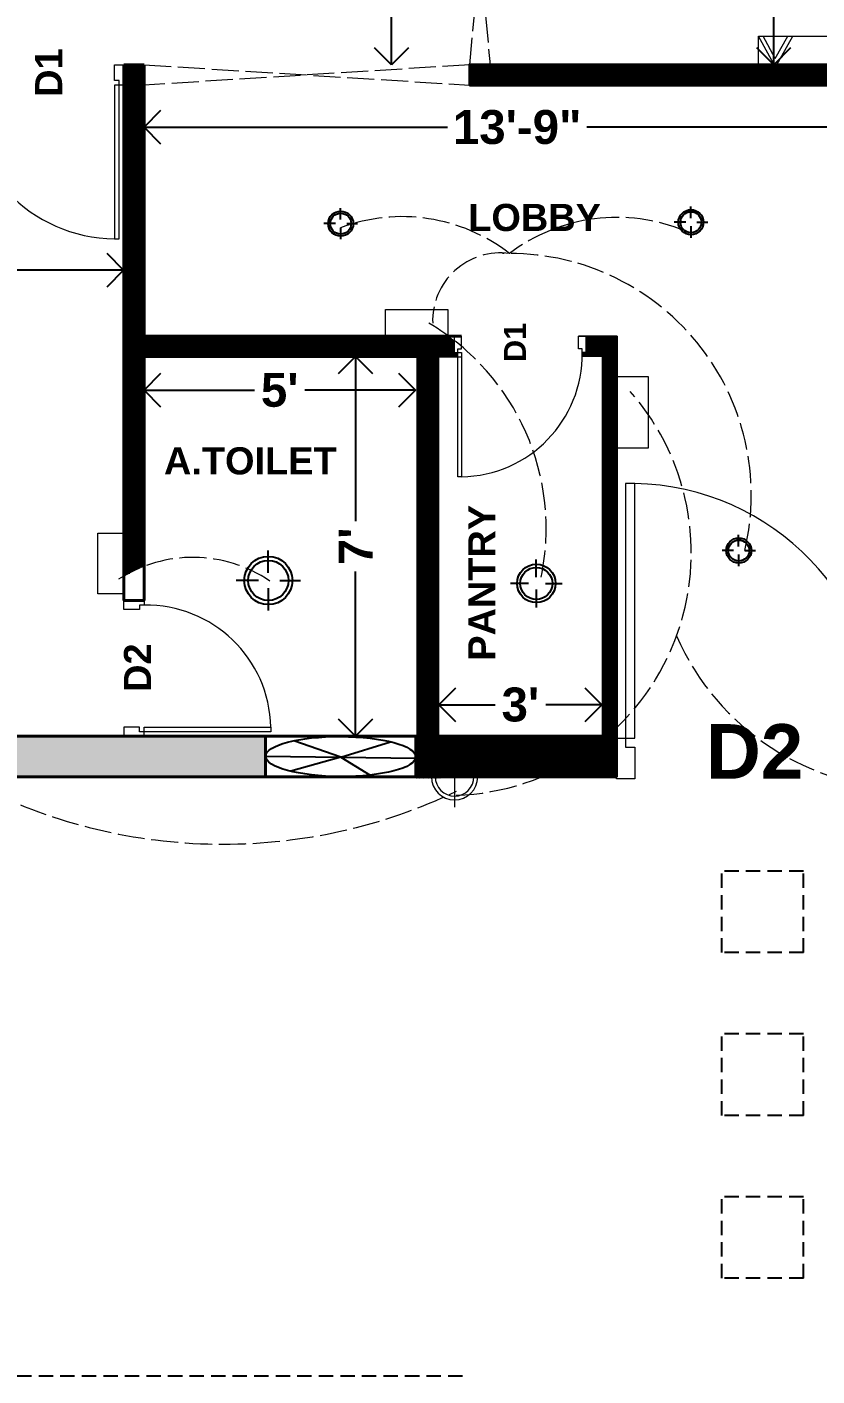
# Model space of a CAD drawing. Header units: inches. Extents: x 463 to 1759, y 367 to 863.
# Drawn here: x 647.9 to 822.6, y 388.3 to 686.6 of the extents above; entities that cross this region are included whole.
import ezdxf

# ---------------------------------------------------------------- set-up
doc = ezdxf.new("R2010")
doc.units = ezdxf.units.IN
doc.header["$LTSCALE"] = 0.5
doc.header["$MEASUREMENT"] = 0
for name, pattern in [('ACAD_ISO02W100', [15, 12, -3]), ('CONTINUA', [0]), ('HIDDEN', [9.525, 6.35, -3.175])]:
    doc.linetypes.add(name, pattern=pattern)
doc.layers.get('0').update_dxf_attribs({"true_color": 0xf5a14d})
for name, color, linetype, lineweight in [('DIMENSION', 7, 'CONTINUA', 9), ('door', 1, 'Continuous', 13), ('elec', 215, 'Continuous', 25), ('ELECTRICAL', 11, 'Continuous', 25), ('FALSE CEILING LIGHTS', 30, 'Continuous', 20), ('OPENING', 7, 'ACAD_ISO02W100', 20), ('STAIRS', 7, 'Continuous', 20), ('Wall', 7, 'Continuous', 40), ('WALL HATCH', 251, 'Continuous', 5), ('walls', 22, 'Continuous', 40)]:
    doc.layers.add(name, color=color, linetype=linetype, lineweight=lineweight)
doc.layers.add('DIMENSION TEXT', color=7, linetype='Continuous')
doc.layers.add('Roof', color=7, linetype='HIDDEN')
doc.layers.add('LAWN', color=170, linetype='Continuous', lineweight=5, plot=False)
doc.styles.get("Standard").update_dxf_attribs({"font": 'arialbd.ttf'})
doc.dimstyles.new('ISO-25', dxfattribs={"dimscale": 3, "dimtxt": 2.5, "dimasz": 2.5, "dimexe": 1.25, "dimexo": 0.625, "dimtad": 0, "dimlunit": 3, "dimtxsty": 'Standard', "dimblk": 'OPEN90', "dimcen": 2.5, "dimse1": 1, "dimse2": 1, "dimclrd": 2, "dimadec": 0, "dimazin": 0, "dimtfac": 1, "dimtmove": 0, "dimatfit": 3, "dimfxl": 1, "dimarcsym": 0})
pattern_1 = [(45, (2755.94689, 815.86525), (-0.088388348, 0.088388348), [])]

# ---------------------------------------------------------------- blocks, each defined once
blk = doc.blocks.new('_Open90')
at = {"color": 0, "linetype": 'ByBlock', "lineweight": -2}
for p, q in [((-0.5, 0.5), (0, 0)), ((0, 0), (-1, 0)), ((0, 0), (-0.5, -0.5))]:
    blk.add_line(p, q, dxfattribs=at)
blk = doc.blocks.new('*D6')
at = {"layer": 'Defpoints', "color": 0, "lineweight": 5, "transparency": 16777216}
for p in [(720.56, 613.78), (734.12, 613.78), (745.78, 529.78)]:
    blk.add_point(p, dxfattribs=at)
at = {"layer": 'DIMENSION', "color": 2, "lineweight": -2, "transparency": 16777216}
for p, q in [((720.56, 606.28), (720.56, 577.36)), ((720.56, 537.28), (720.56, 566.19))]:
    blk.add_line(p, q, dxfattribs=at)
at = {"layer": 'DIMENSION', "color": 2, "lineweight": -2, "transparency": 16777216, "xscale": 7.5, "yscale": 7.5, "zscale": 7.5}
for p, rotation in [((720.56, 613.78), 90), ((720.56, 529.78), 270)]:
    blk.add_blockref('_Open90', p, dxfattribs=dict(at, rotation=rotation))
at = {"layer": 'DIMENSION', "color": 0, "transparency": 16777216, "insert": (720.56, 571.78), "char_height": 7.5, "attachment_point": 5, "rotation": 90}
blk.add_mtext("7'", dxfattribs=at)
blk = doc.blocks.new('*D7')
at = {"layer": 'Defpoints', "color": 0, "lineweight": 5, "transparency": 16777216}
for p in [(728.47, 827.28), (745.78, 827.28), (745.78, 678.28)]:
    blk.add_point(p, dxfattribs=at)
at = {"layer": 'DIMENSION', "color": 2, "lineweight": -2, "transparency": 16777216}
for p, q in [((728.47, 819.78), (728.47, 768.19)), ((728.47, 685.78), (728.47, 737.36))]:
    blk.add_line(p, q, dxfattribs=at)
at = {"layer": 'DIMENSION', "color": 2, "lineweight": -2, "transparency": 16777216, "xscale": 7.5, "yscale": 7.5, "zscale": 7.5}
for p, rotation in [((728.47, 827.28), 90), ((728.47, 678.28), 270)]:
    blk.add_blockref('_Open90', p, dxfattribs=dict(at, rotation=rotation))
at = {"layer": 'DIMENSION', "color": 0, "transparency": 16777216, "insert": (728.47, 752.78), "char_height": 7.5, "attachment_point": 5, "rotation": 90}
blk.add_mtext('12\'-5"', dxfattribs=at)
blk = doc.blocks.new('*D8')
at = {"layer": 'Defpoints', "color": 0, "lineweight": 5, "transparency": 16777216}
for p in [(838.78, 774.78), (812.97, 678.28), (838.78, 678.28)]:
    blk.add_point(p, dxfattribs=at)
at = {"layer": 'DIMENSION', "color": 2, "lineweight": -2, "transparency": 16777216}
for p, q in [((812.97, 767.28), (812.97, 743.6)), ((812.97, 685.78), (812.97, 709.45))]:
    blk.add_line(p, q, dxfattribs=at)
at = {"layer": 'DIMENSION', "color": 2, "lineweight": -2, "transparency": 16777216, "xscale": 7.5, "yscale": 7.5, "zscale": 7.5}
for p, rotation in [((812.97, 774.78), 90), ((812.97, 678.28), 270)]:
    blk.add_blockref('_Open90', p, dxfattribs=dict(at, rotation=rotation))
at = {"layer": 'DIMENSION', "color": 0, "transparency": 16777216, "insert": (812.97, 726.53), "char_height": 7.5, "attachment_point": 5, "rotation": 90}
blk.add_mtext('8\'-0.5"', dxfattribs=at)
blk = doc.blocks.new('*D9')
at = {"layer": 'Defpoints', "color": 0, "lineweight": 5, "transparency": 16777216}
for p in [(525.28, 637.69), (669.28, 637.69), (669.28, 632.88)]:
    blk.add_point(p, dxfattribs=at)
at = {"layer": 'DIMENSION', "color": 2, "lineweight": -2, "transparency": 16777216}
for p, q in [((532.78, 632.88), (588.98, 632.88)), ((661.78, 632.88), (605.59, 632.88))]:
    blk.add_line(p, q, dxfattribs=at)
at = {"layer": 'DIMENSION', "color": 2, "lineweight": -2, "transparency": 16777216, "xscale": 7.5, "yscale": 7.5, "zscale": 7.5, "rotation": 180}
blk.add_blockref('_Open90', (525.28, 632.88), dxfattribs=at)
at = {"layer": 'DIMENSION', "color": 2, "lineweight": -2, "transparency": 16777216, "xscale": 7.5, "yscale": 7.5, "zscale": 7.5}
blk.add_blockref('_Open90', (669.28, 632.88), dxfattribs=at)
at = {"layer": 'DIMENSION', "color": 0, "transparency": 16777216, "insert": (597.28, 632.88), "char_height": 7.5, "attachment_point": 5}
blk.add_mtext("12'", dxfattribs=at)
blk = doc.blocks.new('*D13')
at = {"layer": 'Defpoints', "color": 0, "lineweight": 5, "transparency": 16777216}
for p in [(838.78, 670.65), (838.78, 664.46), (673.78, 661.77)]:
    blk.add_point(p, dxfattribs=at)
at = {"layer": 'DIMENSION', "color": 2, "lineweight": -2, "transparency": 16777216}
for p, q in [((681.28, 664.46), (740.87, 664.46)), ((831.28, 664.46), (771.7, 664.46))]:
    blk.add_line(p, q, dxfattribs=at)
at = {"layer": 'DIMENSION', "color": 2, "lineweight": -2, "transparency": 16777216, "xscale": 7.5, "yscale": 7.5, "zscale": 7.5, "rotation": 180}
blk.add_blockref('_Open90', (673.78, 664.46), dxfattribs=at)
at = {"layer": 'DIMENSION', "color": 2, "lineweight": -2, "transparency": 16777216, "xscale": 7.5, "yscale": 7.5, "zscale": 7.5}
blk.add_blockref('_Open90', (838.78, 664.46), dxfattribs=at)
at = {"layer": 'DIMENSION', "color": 0, "transparency": 16777216, "insert": (756.28, 664.46), "char_height": 7.5, "attachment_point": 5}
blk.add_mtext('13\'-9"', dxfattribs=at)
blk = doc.blocks.new('*D21')
at = {"layer": 'Defpoints', "color": 0, "lineweight": 5, "transparency": 16777216}
for p in [(673.78, 606.34), (733.78, 606.34), (733.78, 606.34)]:
    blk.add_point(p, dxfattribs=at)
at = {"layer": 'DIMENSION', "color": 2, "lineweight": -2, "transparency": 16777216}
for p, q in [((681.28, 606.34), (698.21, 606.34)), ((726.28, 606.34), (709.36, 606.34))]:
    blk.add_line(p, q, dxfattribs=at)
at = {"layer": 'DIMENSION', "color": 2, "lineweight": -2, "transparency": 16777216, "xscale": 7.5, "yscale": 7.5, "zscale": 7.5, "rotation": 180}
blk.add_blockref('_Open90', (673.78, 606.34), dxfattribs=at)
at = {"layer": 'DIMENSION', "color": 2, "lineweight": -2, "transparency": 16777216, "xscale": 7.5, "yscale": 7.5, "zscale": 7.5}
blk.add_blockref('_Open90', (733.78, 606.34), dxfattribs=at)
at = {"layer": 'DIMENSION', "color": 0, "lineweight": 5, "transparency": 16777216, "insert": (703.78, 606.34), "char_height": 7.5, "attachment_point": 5}
blk.add_mtext("5'", dxfattribs=at)
blk = doc.blocks.new('*D22')
at = {"layer": 'Defpoints', "color": 0, "lineweight": 5, "transparency": 16777216}
for p in [(738.98, 545.51), (774.98, 545.51), (774.98, 536.75)]:
    blk.add_point(p, dxfattribs=at)
at = {"layer": 'DIMENSION', "color": 2, "lineweight": -2, "transparency": 16777216}
for p, q in [((746.48, 536.75), (751.37, 536.75)), ((767.48, 536.75), (762.59, 536.75))]:
    blk.add_line(p, q, dxfattribs=at)
at = {"layer": 'DIMENSION', "color": 2, "lineweight": -2, "transparency": 16777216, "xscale": 7.5, "yscale": 7.5, "zscale": 7.5, "rotation": 180}
blk.add_blockref('_Open90', (738.98, 536.75), dxfattribs=at)
at = {"layer": 'DIMENSION', "color": 2, "lineweight": -2, "transparency": 16777216, "xscale": 7.5, "yscale": 7.5, "zscale": 7.5}
blk.add_blockref('_Open90', (774.98, 536.75), dxfattribs=at)
at = {"layer": 'DIMENSION', "color": 0, "lineweight": 5, "transparency": 16777216, "insert": (756.98, 536.75), "char_height": 7.5, "attachment_point": 5}
blk.add_mtext("3'", dxfattribs=at)
blk = doc.blocks.new('LIGHT')
at = {"layer": 'ELECTRICAL', "lineweight": 25}
for p, q in [((3813.68, -268.02), (3813.68, -265.8)), ((3812.73, -268.79), (3810.51, -268.79)), ((3813.68, -269.57), (3813.68, -271.78)), ((3814.85, -268.79), (3816.92, -268.79))]:
    blk.add_line(p, q, dxfattribs=at)
for radius in [2.4, 2.4, 2, 2]:
    blk.add_circle((3813.71, -268.79), radius, dxfattribs=at)
blk = doc.blocks.new('ex')
at = {"layer": 'elec'}
for p, q in [((39762.07, -58738.64), (39761.93, -58756.58)), ((39762, -58747.61), (39760.29, -58741.66)), ((39762, -58747.61), (39763.94, -58742.01)), ((39762, -58747.61), (39759.87, -58751.12)), ((39762, -58747.61), (39763.87, -58753.54))]:
    blk.add_line(p, q, dxfattribs=at)
blk.add_ellipse((39762.07, -58747.61), major_axis=(0, 8.97), ratio=0.266457, dxfattribs=at)

msp = doc.modelspace()

# ---------------------------------------------------------------- hatches: boundary and pattern name
at = {"layer": 'Wall', "linetype": 'ACAD_ISO02W100', "lineweight": 5, "true_color": 0x636466, "transparency": 33554687}
h = msp.add_hatch(dxfattribs=at)
h.set_pattern_fill('ANSI31', color=251)
h.set_pattern_definition(pattern_1)
edge = h.paths.add_edge_path()
edge.add_arc((709.91, 575.695), 52.771, 52.07824, 53.68422)
edge.add_line((741.163, 618.215), (727.19, 618.215))
edge.add_line((727.19, 618.215), (673.785, 618.276))
edge.add_line((673.785, 618.276), (673.785, 678.276))
edge.add_line((673.785, 678.276), (669.285, 678.276))
edge.add_line((669.285, 678.276), (669.285, 673.776))
edge.add_line((669.285, 673.776), (669.285, 574.697))
edge.add_line((669.285, 574.697), (669.372, 574.697))
edge.add_line((669.372, 574.697), (669.372, 565.232))
edge.add_arc((684.584, 539.09), 30.245, 110.91847, 120.19548, ccw=False)
edge.add_line((673.785, 567.342), (673.785, 613.776))
edge.add_line((673.785, 613.776), (734.061, 613.776))
edge.add_line((734.061, 613.776), (734.061, 529.776))
edge.add_line((734.061, 529.776), (733.863, 529.487))
edge.add_line((733.863, 529.487), (733.863, 520.487))
edge.add_line((733.863, 520.487), (761.592, 520.776))
edge.add_arc((741.061, 570.395), 53.699, 292.47827, 313.96245)
edge.add_line((778.338, 531.743), (778.338, 618.276))
edge.add_line((778.338, 618.276), (771.449, 618.276))
edge.add_line((771.449, 618.276), (771.449, 614.646))
edge.add_line((771.449, 614.646), (770.64, 614.646))
edge.add_arc((743.555, 614.242), 27.088, -0.98529, 0.8551, ccw=False)
edge.add_line((770.639, 613.776), (775.13, 613.776))
edge.add_line((775.13, 613.776), (775.13, 529.776))
edge.add_line((775.13, 529.776), (750.285, 529.776))
edge.add_line((750.285, 529.776), (738.976, 529.776))
edge.add_line((738.976, 529.776), (738.976, 613.657))
edge.add_line((738.976, 613.657), (743.151, 613.657))
edge.add_line((743.151, 613.657), (743.151, 614.646))
edge.add_line((743.151, 614.646), (742.343, 614.646))
edge.add_line((742.343, 614.646), (742.343, 617.323))
edge = h.paths.add_edge_path()
edge.add_line((843.285, 682.776), (843.285, 707.026))
edge.add_line((843.285, 707.026), (843.285, 731.967))
edge.add_line((843.285, 731.967), (997.755, 731.967))
edge.add_line((997.755, 731.967), (997.755, 695.967))
edge.add_line((997.755, 695.967), (997.755, 587.967))
edge.add_line((997.755, 587.967), (975.535, 587.967))
edge.add_line((975.535, 587.967), (975.535, 582.168))
edge.add_arc((883.676, 311.286), 286.033, 69.36416, 71.26761, ccw=False)
edge.add_line((984.482, 578.967), (1006.755, 578.967))
edge.add_line((1006.755, 578.967), (1006.755, 623.967))
edge.add_line((1006.755, 623.967), (1006.755, 740.967))
edge.add_line((1006.755, 740.967), (843.285, 740.967))
edge.add_line((843.285, 740.967), (843.285, 746.259))
edge.add_line((843.285, 746.259), (838.785, 746.259))
edge.add_line((838.785, 746.259), (838.785, 707.026))
edge.add_line((838.785, 707.026), (838.785, 678.276))
edge.add_line((838.785, 678.276), (825.583, 678.276))
edge.add_line((825.583, 678.276), (825.583, 677.716))
edge.add_line((825.583, 677.716), (809.627, 677.716))
edge.add_line((809.627, 677.716), (809.627, 678.276))
edge.add_line((809.627, 678.276), (745.785, 678.276))
edge.add_line((745.785, 678.276), (745.785, 673.776))
edge.add_line((745.785, 673.776), (843.285, 673.776))
edge.add_line((843.285, 673.776), (843.285, 682.776))
h = msp.add_hatch(dxfattribs=at)
h.set_pattern_fill('ANSI31', color=251)
h.set_pattern_definition(pattern_1)
h.paths.add_polyline_path([(761.592, 520.776), (778.233, 520.776), (778.233, 529.378), (778.338, 529.378), (778.338, 531.743, -0.094018)])
at = {"layer": 'WALL HATCH'}
h = msp.add_hatch(color=256, dxfattribs=at)
h.dxf.hatch_style = 1
h.paths.add_polyline_path([(627.285, 529.776), (627.285, 520.776), (700.666, 520.866), (700.666, 529.866), (669.285, 529.776)])

# ---------------------------------------------------------------- linework, layer by layer
at = {"lineweight": 5}
for p, q in [((813.379, 677.716), (809.627, 684.61)), ((813.325, 679.658), (810.624, 684.62)), ((813.325, 679.658), (816.084, 684.62)), ((813.379, 677.716), (817.217, 684.62))]:
    msp.add_line(p, q, dxfattribs=at)
for points in [[(825.583, 677.716), (809.627, 677.716), (809.627, 684.62), (825.583, 684.62)], [(727.19, 624.173), (740.961, 624.173), (740.961, 618.215), (727.19, 618.215)], [(785.221, 609.374), (785.221, 593.468), (778.339, 593.468), (778.339, 609.374)], [(669.372, 574.697), (669.372, 561.298), (663.574, 561.298), (663.574, 574.697)]]:
    msp.add_lwpolyline(points, close=True, dxfattribs=at)
at = {"layer": 'DIMENSION', "lineweight": 5}
for p, q in [((734.061, 613.776), (734.061, 529.776)), ((738.976, 529.657), (738.976, 613.657)), ((738.976, 613.657), (743.96, 613.657)), ((775.13, 613.776), (770.639, 613.776)), ((775.13, 529.776), (775.13, 613.776))]:
    msp.add_line(p, q, dxfattribs=at)
at = {"layer": 'door'}
for p, q in [((667.285, 674.776), (667.285, 678.276)), ((667.285, 678.276), (669.285, 678.276)), ((669.285, 678.276), (669.285, 673.776)), ((668.285, 674.776), (667.285, 674.776)), ((668.285, 673.776), (668.285, 674.776)), ((669.285, 673.776), (668.285, 673.776)), ((742.343, 618.284), (742.343, 614.646)), ((743.96, 618.284), (742.343, 618.284)), ((743.96, 615.454), (743.96, 618.284)), ((769.832, 615.454), (769.832, 618.284)), ((769.832, 618.284), (771.449, 618.284)), ((771.449, 618.284), (771.449, 614.646)), ((742.343, 614.646), (743.151, 614.646)), ((743.151, 614.646), (743.151, 615.454)), ((743.151, 615.454), (743.96, 615.454)), ((770.64, 615.454), (769.832, 615.454)), ((770.64, 614.646), (770.64, 615.454)), ((771.449, 614.646), (770.64, 614.646)), ((669.285, 559.776), (673.785, 559.776)), ((669.285, 557.776), (669.285, 559.776)), ((673.785, 558.776), (672.785, 558.776)), ((672.785, 558.776), (672.785, 557.776)), ((673.785, 559.776), (673.785, 558.776)), ((672.785, 557.776), (669.285, 557.776)), ((672.785, 531.776), (669.285, 531.776)), ((669.285, 531.776), (669.285, 529.776)), ((672.785, 530.776), (672.785, 531.776)), ((669.285, 529.776), (673.785, 529.776)), ((673.785, 530.776), (672.785, 530.776)), ((673.785, 529.776), (673.785, 530.776)), ((778.233, 520.33), (778.233, 529.378)), ((778.233, 529.378), (780.244, 529.378)), ((780.244, 529.378), (780.244, 527.367)), ((780.244, 527.367), (782.254, 527.367)), ((782.254, 527.367), (782.254, 520.33)), ((782.254, 520.33), (778.233, 520.33))]:
    msp.add_line(p, q, dxfattribs=at)
for points in [[(668.285, 673.776), (667.285, 673.776), (667.285, 639.776), (668.285, 639.776)], [(743.151, 614.646), (743.96, 614.646), (743.96, 587.157), (743.151, 587.157)], [(780.244, 529.378), (782.254, 529.378), (782.254, 585.676), (780.244, 585.676)], [(673.785, 530.776), (673.785, 531.776), (701.785, 531.776), (701.785, 530.776)]]:
    msp.add_lwpolyline(points, close=True, dxfattribs=at)
for centre, radius, start, end in [((667.785, 673.276), 33.504, 179.1449, 269.1449), ((743.555, 614.242), 27.088, 270.8551, 0.8551), ((781.249, 530.383), 55.302, 358.95837, 88.95837), ((674.285, 531.276), 27.505, 1.04163, 91.04163)]:
    msp.add_arc(centre, radius, start, end, dxfattribs=at)
at = {"layer": 'FALSE CEILING LIGHTS', "color": 30, "lineweight": 5, "true_color": 0xe78d18}
for p, q in [((735.591, 520.819), (749.071, 520.819)), ((742.478, 514.079), (742.478, 520.819))]:
    msp.add_line(p, q, dxfattribs=at)
for radius in [5.125, 4.271]:
    msp.add_arc((742.435, 520.819), radius, 180, 0, dxfattribs=at)
at = {"layer": 'LAWN', "linetype": 'ACAD_ISO02W100', "lineweight": 5}
for centre, radius, start, end in [((730.792, 605.807), 38.879, 52.24532, 110.43036), ((778.334, 605.245), 39.283, 67.45291, 127.17429), ((752.598, 621.668), 15.012, 82.34572, 182.06517), ((754.597, 583.127), 53.419, 346.69844, 91.71365), ((709.91, 575.695), 52.771, 348.24415, 59.4223), ((741.061, 570.395), 53.699, 271.84443, 41.54598), ((684.584, 539.09), 30.245, 55.81115, 122.86135), ((843.273, 574.657), 56.542, 203.6806, 270.12104), ((691.206, 625.588), 119.677, 244.44471, 295.55529)]:
    msp.add_arc(centre, radius, start, end, dxfattribs=at)
at = {"layer": 'OPENING'}
for p, q in [((745.785, 678.276), (750.285, 726.526)), ((745.785, 726.526), (750.285, 678.276)), ((673.785, 678.276), (745.785, 673.776)), ((745.785, 678.276), (673.785, 673.776))]:
    msp.add_line(p, q, dxfattribs=at)
at = {"layer": 'Roof'}
for p, q in [((801.541, 481.929), (801.541, 499.929)), ((819.541, 499.929), (801.541, 499.929)), ((819.541, 481.929), (819.541, 499.929)), ((819.541, 481.929), (801.541, 481.929)), ((801.541, 445.929), (801.541, 463.929)), ((819.541, 463.929), (801.541, 463.929)), ((819.541, 445.929), (819.541, 463.929)), ((819.541, 445.929), (801.541, 445.929)), ((801.541, 409.929), (801.541, 427.929)), ((819.541, 427.929), (801.541, 427.929)), ((819.541, 409.929), (819.541, 427.929)), ((819.541, 409.929), (801.541, 409.929)), ((744.169, 388.288), (612.169, 388.288))]:
    msp.add_line(p, q, dxfattribs=at)
at = {"layer": 'STAIRS'}
for q in [(769.832, 618.276), (778.338, 520.776)]:
    msp.add_line((778.338, 618.276), q, dxfattribs=at)
at = {"layer": 'Wall'}
for p, q in [((669.285, 673.776), (669.285, 678.276)), ((669.285, 678.276), (673.785, 678.276)), ((673.785, 678.276), (673.785, 618.276)), ((669.285, 673.776), (669.285, 559.776)), ((673.785, 618.276), (743.96, 618.276)), ((673.785, 613.776), (734.061, 613.776)), ((673.785, 613.776), (673.785, 559.776)), ((669.285, 559.776), (673.785, 559.776)), ((627.285, 529.776), (669.285, 529.776)), ((669.285, 529.776), (673.785, 529.776)), ((673.785, 529.776), (734.061, 529.776)), ((700.666, 529.866), (700.666, 520.866)), ((733.863, 529.776), (733.863, 520.776)), ((738.976, 529.776), (750.285, 529.776)), ((750.285, 529.776), (775.13, 529.776)), ((627.285, 520.776), (673.785, 520.776)), ((673.785, 520.776), (778.373, 520.776))]:
    msp.add_line(p, q, dxfattribs=at)
msp.add_lwpolyline([(843.285, 587.967), (997.755, 587.967), (997.755, 695.967), (997.755, 731.967), (843.285, 731.967), (843.285, 707.026), (843.285, 682.776), (843.285, 673.776), (745.785, 673.776), (745.785, 678.276), (838.785, 678.276), (838.785, 707.026), (838.785, 774.776)], dxfattribs=at)

# ---------------------------------------------------------------- block references
at = {"layer": 'FALSE CEILING LIGHTS', "color": 30, "true_color": 0xe78d18}
for p, xscale, yscale, zscale in [((-3697.515, 954.292), 1.157606277656354, 1.157606277656354, 1.157606277623779), ((-3620.091, 954.604), 1.157606277656354, 1.157606277656354, 1.157606277623779), ((-3609.517, 881.994), 1.157606277656354, 1.157606277656354, 1.157606277623779), ((-7767.053, 1161.069), 2.220493018489581, 2.220493018489581, 2.220493018427095), ((-6001.437, 1040.16), 1.77306065468518, 1.77306065468518, 1.773060654635285)]:
    msp.add_blockref('LIGHT', p, dxfattribs=dict(at, xscale=xscale, yscale=yscale, zscale=zscale))
at = {"layer": 'walls', "color": 7, "true_color": 0xffffff, "xscale": 1.850789066945845, "yscale": 1.850789066945845, "zscale": 1.850789066945845, "rotation": 89.74819719352791}
msp.add_blockref('ex', (-108334.54, -72587.364), dxfattribs=at)

# ---------------------------------------------------------------- texts
at = {"layer": 'DIMENSION TEXT'}
for s, p in [('LOBBY', (745.452, 641.513)), ('A.TOILET', (678.187, 587.688))]:
    msp.add_text(s, height=6, dxfattribs=at).set_placement(p)
msp.add_text('PANTRY', height=6, rotation=90, dxfattribs=at).set_placement((751.458, 546.48))
at = {"layer": 'door'}
for s, height, p in [('D1', 6, (655.697, 671.187)), ('D1', 4.851, (758.199, 612.552)), ('D2', 6, (675.339, 539.591))]:
    msp.add_text(s, height=height, rotation=90, dxfattribs=at).set_placement(p)
msp.add_text('D2', height=12.064, dxfattribs=at).set_placement((797.968, 520.39))

# ---------------------------------------------------------------- dimensions: what is measured, and where the dimension line sits
at = {"layer": 'DIMENSION'}
for base, p1, p2, angle, picture, middle in [((728.474, 827.276), (745.785, 678.276), (745.785, 827.276), 90, '*D7', (728.474, 752.776)), ((812.972, 678.276), (838.785, 774.776), (838.785, 678.276), 90, '*D8', (812.972, 726.526)), ((838.785, 664.462), (673.785, 661.773), (838.785, 670.647), 180, '*D13', (756.285, 664.462)), ((669.285, 632.876), (525.285, 637.694), (669.285, 637.694), 180, '*D9', (597.285, 632.876))]:
    dim = msp.add_linear_dim(base=base, p1=p1, p2=p2, angle=angle, dimstyle='ISO-25', dxfattribs=at)
    dim.commit()
    dim.dimension.update_dxf_attribs({"geometry": picture, "text_midpoint": middle})
dim = msp.add_linear_dim(base=(720.564, 613.776), p1=(745.785, 529.776), p2=(734.125, 613.776), angle=90, dimstyle='ISO-25', dxfattribs=at)
dim.commit()
dim.dimension.update_dxf_attribs({"geometry": '*D6', "text_midpoint": (720.564, 571.776), "dimtype": 160})
at = {"layer": 'DIMENSION', "lineweight": 5}
dim = msp.add_linear_dim(base=(733.785, 606.339), p1=(673.785, 606.339), p2=(733.785, 606.339), dimstyle='ISO-25', dxfattribs=at)
dim.commit()
dim.dimension.update_dxf_attribs({"geometry": '*D21', "text_midpoint": (703.785, 606.339)})
dim = msp.add_linear_dim(base=(774.976, 536.752), p1=(738.976, 545.514), p2=(774.976, 545.514), dimstyle='ISO-25', dxfattribs=at)
dim.commit()
dim.dimension.update_dxf_attribs({"geometry": '*D22', "text_midpoint": (756.976, 536.752), "dimtype": 160})

doc.saveas('drawing.dxf')
